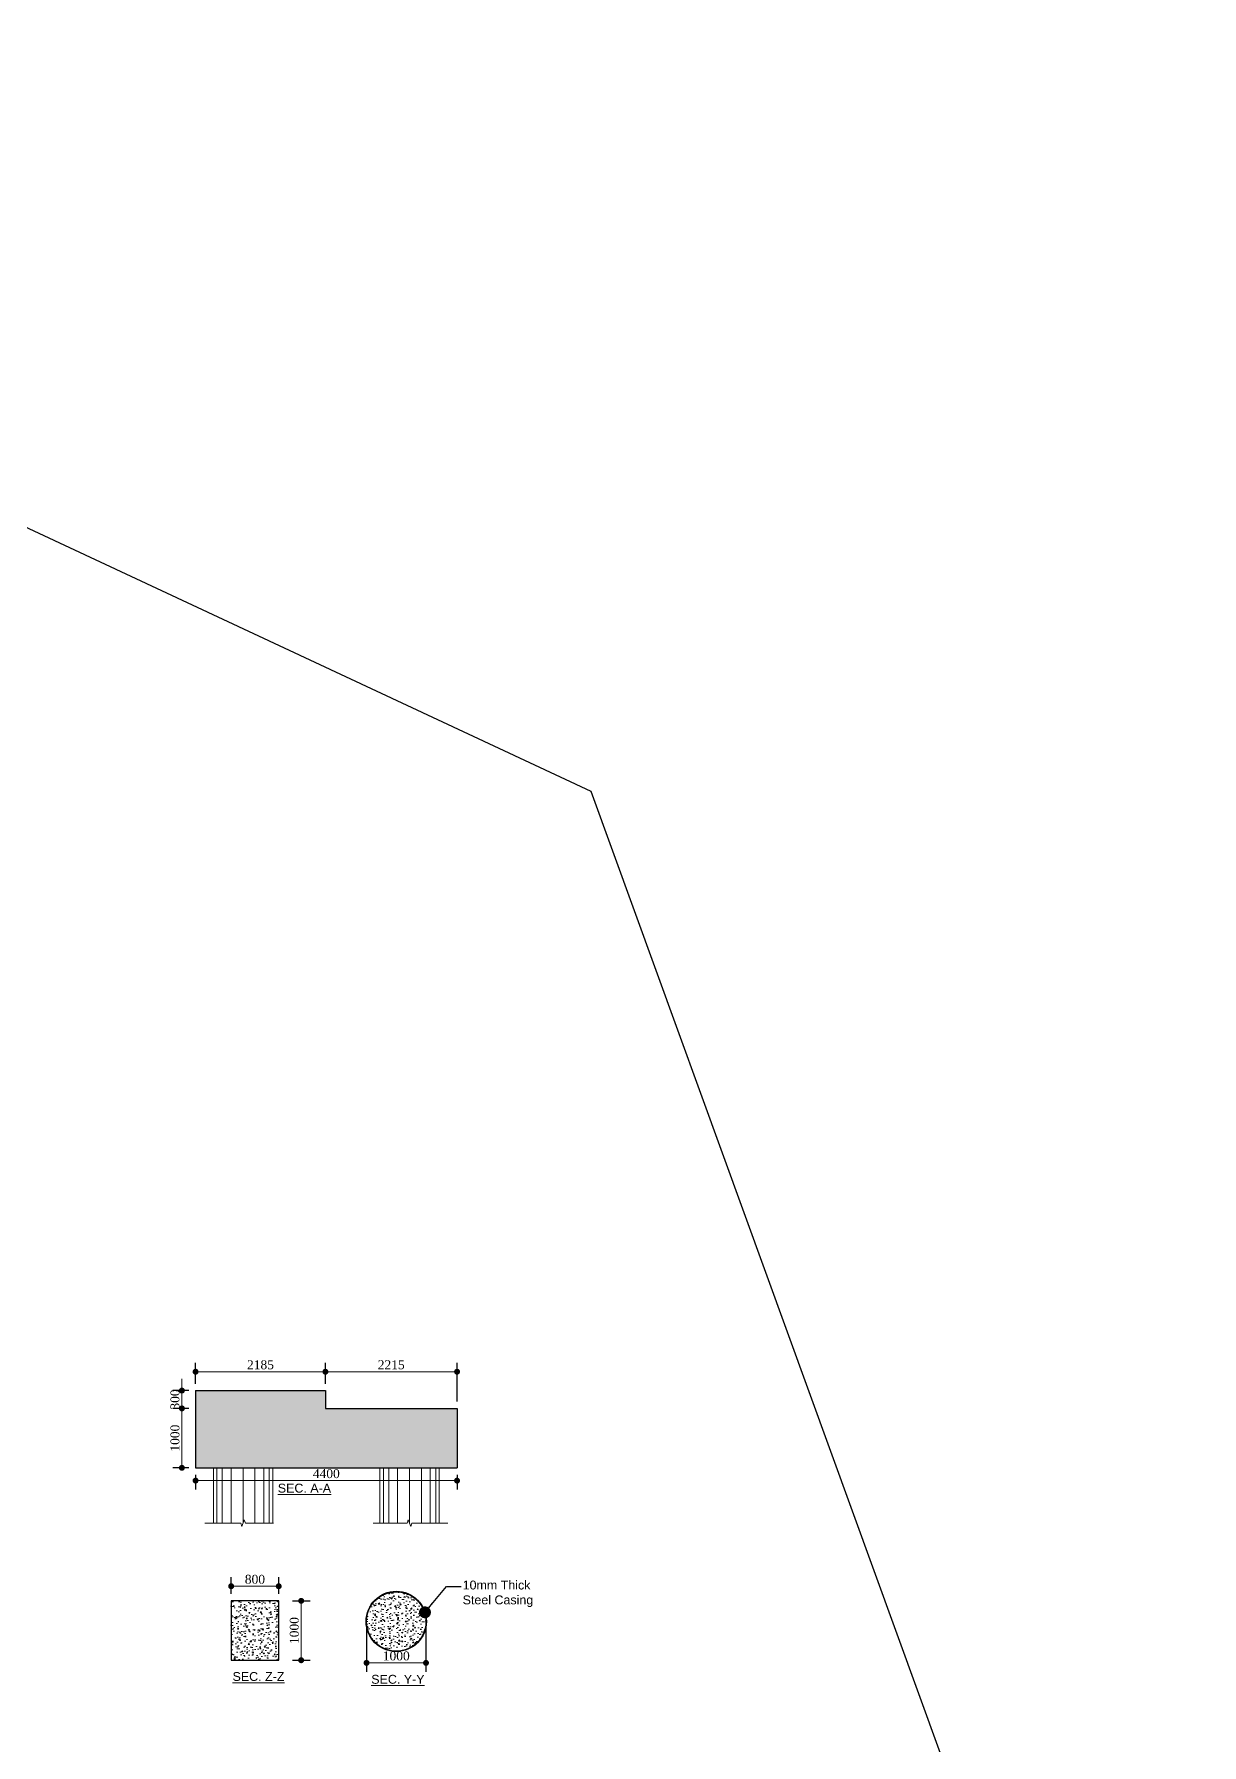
# Model space of a CAD drawing. Header units: millimetres. Extents: x -571543 to 35267, y -84886 to 197746.
# Drawn here: x -473493 to -453847, y 167851 to 196635 of the extents above; entities that cross this region are included whole.
import ezdxf

# ---------------------------------------------------------------- set-up
doc = ezdxf.new("R2010")
doc.units = ezdxf.units.MM
doc.header["$PDMODE"] = 2
doc.layers.get('Defpoints').update_dxf_attribs({"lineweight": 13})
for name, color, linetype, lineweight in [('Abutment W Line', 200, 'Continuous', 15), ('Dimision', 96, 'Continuous', 18), ('hatch', 65, 'Continuous', 15), ('Hatching', 65, 'Continuous', 20), ('Pile', 11, 'Continuous', 15), ('Text', 7, 'Continuous', 15)]:
    doc.layers.add(name, color=color, linetype=linetype, lineweight=lineweight)
doc.layers.add('Pire Line', color=11, linetype='Continuous')
doc.styles.add('ROMANS', font='arial.ttf', dxfattribs={"height": 200})
doc.styles.get("Standard").update_dxf_attribs({"font": 'times.ttf'})
doc.linetypes.add('BATTING', pattern='A,0.00254,-2.54,[134,ltypeshp.shx,S=2.54,R=0,X=-2.54,Y=0],-5.08,[134,ltypeshp.shx,S=2.54,R=180,X=2.54,Y=0],-2.54', length=10.16254)
doc.dimstyles.new('ISO-25', dxfattribs={"dimtxt": 175, "dimasz": 100, "dimexe": 65, "dimexo": 115.625, "dimgap": 40, "dimtad": 1, "dimtoh": 1, "dimdec": 0, "dimtxsty": 'Standard', "dimblk": 'DOT', "dimcen": 300, "dimclrd": 256, "dimclre": 256, "dimclrt": 256, "dimadec": 0, "dimazin": 0, "dimtfac": 1, "dimtdec": 0, "dimtix": 1, "dimtmove": 0, "dimatfit": 3, "dimldrblk": 'DOT', "dimfxl": 75, "dimlwd": -1, "dimarcsym": 0})

# ---------------------------------------------------------------- blocks, each defined once
blk = doc.blocks.new('_Dot')
at = {"color": 0, "linetype": 'ByBlock', "lineweight": -2}
blk.add_line((-0.5, 0), (-1, 0), dxfattribs=at)
at = {"color": 0, "linetype": 'ByBlock', "const_width": 0.5}
blk.add_lwpolyline([(-0.25, 0, 1), (0.25, 0, 1)], format="xyb", close=True, dxfattribs=at)
blk = doc.blocks.new('*D314')
at = {"layer": 'Defpoints', "color": 0, "ltscale": 3, "transparency": 16777216}
for p in [(-469263, 170273), (-469263, 169273), (-469001, 169273)]:
    blk.add_point(p, dxfattribs=at)
at = {"layer": 'Dimision', "color": 1, "lineweight": -2, "ltscale": 3, "transparency": 16777216}
for p, q in [((-469147, 170273), (-468851, 170273)), ((-469147, 169273), (-468851, 169273))]:
    blk.add_line(p, q, dxfattribs=at)
at = {"layer": 'Dimision', "ltscale": 3, "transparency": 16777216}
blk.add_line((-469001, 170173), (-469001, 169373), dxfattribs=at)
at = {"layer": 'Dimision', "ltscale": 3, "transparency": 16777216, "xscale": 100, "yscale": 100, "zscale": 100}
for p, rotation in [((-469001, 170273), 90), ((-469001, 169273), 270)]:
    blk.add_blockref('_Dot', p, dxfattribs=dict(at, rotation=rotation))
at = {"layer": 'Dimision', "ltscale": 3, "transparency": 16777216, "insert": (-469117, 169773), "char_height": 150, "attachment_point": 5, "rotation": 90}
blk.add_mtext('1000', dxfattribs=at)
blk = doc.blocks.new('*D420')
at = {"layer": 'Defpoints', "color": 0, "ltscale": 3, "transparency": 16777216}
for p in [(-470179, 170519), (-470179, 170273), (-469379, 170273)]:
    blk.add_point(p, dxfattribs=at)
at = {"layer": 'Dimision', "color": 1, "lineweight": -2, "ltscale": 3, "transparency": 16777216}
for p, q in [((-470179, 170388), (-470179, 170669)), ((-469379, 170388), (-469379, 170669))]:
    blk.add_line(p, q, dxfattribs=at)
at = {"layer": 'Dimision', "ltscale": 3, "transparency": 16777216}
blk.add_line((-469479, 170519), (-470079, 170519), dxfattribs=at)
at = {"layer": 'Dimision', "ltscale": 3, "transparency": 16777216, "xscale": 100, "yscale": 100, "zscale": 100, "rotation": 180}
blk.add_blockref('_Dot', (-470179, 170519), dxfattribs=at)
at = {"layer": 'Dimision', "ltscale": 3, "transparency": 16777216, "xscale": 100, "yscale": 100, "zscale": 100}
blk.add_blockref('_Dot', (-469379, 170519), dxfattribs=at)
at = {"layer": 'Dimision', "ltscale": 3, "transparency": 16777216, "insert": (-469779, 170635), "char_height": 150, "attachment_point": 5}
blk.add_mtext('800', dxfattribs=at)
blk = doc.blocks.new('*D340')
at = {"layer": 'Defpoints', "color": 0, "ltscale": 3, "transparency": 16777216}
for p in [(-467901, 169926), (-466901, 169926), (-467901, 169229)]:
    blk.add_point(p, dxfattribs=at)
at = {"layer": 'Dimision', "color": 1, "lineweight": -2, "ltscale": 3, "transparency": 16777216}
for p, q in [((-467901, 169810), (-467901, 169079)), ((-466901, 169810), (-466901, 169079))]:
    blk.add_line(p, q, dxfattribs=at)
at = {"layer": 'Dimision', "ltscale": 3, "transparency": 16777216}
blk.add_line((-467001, 169229), (-467801, 169229), dxfattribs=at)
at = {"layer": 'Dimision', "ltscale": 3, "transparency": 16777216, "xscale": 100, "yscale": 100, "zscale": 100, "rotation": 180}
blk.add_blockref('_Dot', (-467901, 169229), dxfattribs=at)
at = {"layer": 'Dimision', "ltscale": 3, "transparency": 16777216, "xscale": 100, "yscale": 100, "zscale": 100}
blk.add_blockref('_Dot', (-466901, 169229), dxfattribs=at)
at = {"layer": 'Dimision', "ltscale": 3, "transparency": 16777216, "insert": (-467401, 169345), "char_height": 150, "attachment_point": 5}
blk.add_mtext('1000', dxfattribs=at)
blk = doc.blocks.new('*D408')
at = {"layer": 'Defpoints', "color": 0, "ltscale": 3, "transparency": 16777216}
for p in [(-468593, 174128), (-470778, 173811), (-468593, 173811)]:
    blk.add_point(p, dxfattribs=at)
at = {"layer": 'Dimision', "color": 1, "lineweight": -2, "ltscale": 3, "transparency": 16777216}
for p, q in [((-470778, 173926), (-470778, 174278)), ((-468593, 173926), (-468593, 174278))]:
    blk.add_line(p, q, dxfattribs=at)
at = {"layer": 'Dimision', "ltscale": 3, "transparency": 16777216}
blk.add_line((-470678, 174128), (-468693, 174128), dxfattribs=at)
at = {"layer": 'Dimision', "ltscale": 3, "transparency": 16777216, "xscale": 100, "yscale": 100, "zscale": 100, "rotation": 180}
blk.add_blockref('_Dot', (-470778, 174128), dxfattribs=at)
at = {"layer": 'Dimision', "ltscale": 3, "transparency": 16777216, "xscale": 100, "yscale": 100, "zscale": 100}
blk.add_blockref('_Dot', (-468593, 174128), dxfattribs=at)
at = {"layer": 'Dimision', "ltscale": 3, "transparency": 16777216, "insert": (-469686, 174244), "char_height": 150, "attachment_point": 5}
blk.add_mtext('2185', dxfattribs=at)
blk = doc.blocks.new('*D409')
at = {"layer": 'Defpoints', "color": 0, "ltscale": 3, "transparency": 16777216}
for p in [(-466378, 174128), (-468593, 173811), (-466378, 173511)]:
    blk.add_point(p, dxfattribs=at)
at = {"layer": 'Dimision', "color": 1, "lineweight": -2, "ltscale": 3, "transparency": 16777216}
for p, q in [((-468593, 173926), (-468593, 174278)), ((-466378, 173626), (-466378, 174278))]:
    blk.add_line(p, q, dxfattribs=at)
at = {"layer": 'Dimision', "ltscale": 3, "transparency": 16777216}
blk.add_line((-468493, 174128), (-466478, 174128), dxfattribs=at)
at = {"layer": 'Dimision', "ltscale": 3, "transparency": 16777216, "xscale": 100, "yscale": 100, "zscale": 100, "rotation": 180}
blk.add_blockref('_Dot', (-468593, 174128), dxfattribs=at)
at = {"layer": 'Dimision', "ltscale": 3, "transparency": 16777216, "xscale": 100, "yscale": 100, "zscale": 100}
blk.add_blockref('_Dot', (-466378, 174128), dxfattribs=at)
at = {"layer": 'Dimision', "ltscale": 3, "transparency": 16777216, "insert": (-467486, 174244), "char_height": 150, "attachment_point": 5}
blk.add_mtext('2215', dxfattribs=at)
blk = doc.blocks.new('*D410')
at = {"layer": 'Defpoints', "color": 0, "ltscale": 3, "transparency": 16777216}
for p in [(-470778, 173811), (-471008, 173511), (-470778, 173511)]:
    blk.add_point(p, dxfattribs=at)
at = {"layer": 'Dimision', "ltscale": 3, "transparency": 16777216}
for p, q in [((-471008, 173911), (-471008, 174011)), ((-471008, 173811), (-471008, 173511)), ((-471008, 173411), (-471008, 173311))]:
    blk.add_line(p, q, dxfattribs=at)
at = {"layer": 'Dimision', "color": 1, "lineweight": -2, "ltscale": 3, "transparency": 16777216}
for p, q in [((-470894, 173811), (-471158, 173811)), ((-470894, 173511), (-471158, 173511))]:
    blk.add_line(p, q, dxfattribs=at)
at = {"layer": 'Dimision', "ltscale": 3, "transparency": 16777216, "xscale": 100, "yscale": 100, "zscale": 100}
for p, rotation in [((-471008, 173811), 270), ((-471008, 173511), 90)]:
    blk.add_blockref('_Dot', p, dxfattribs=dict(at, rotation=rotation))
at = {"layer": 'Dimision', "ltscale": 3, "transparency": 16777216, "insert": (-471124, 173661), "char_height": 150, "attachment_point": 5, "rotation": 90}
blk.add_mtext('300', dxfattribs=at)
blk = doc.blocks.new('*D411')
at = {"layer": 'Defpoints', "color": 0, "ltscale": 0.25, "transparency": 16777216}
for p in [(-470778, 173511), (-471008, 172511), (-470778, 172511)]:
    blk.add_point(p, dxfattribs=at)
at = {"layer": 'Dimision', "color": 1, "lineweight": -2, "ltscale": 0.25, "transparency": 16777216}
for p, q in [((-470894, 173511), (-471158, 173511)), ((-470894, 172511), (-471158, 172511))]:
    blk.add_line(p, q, dxfattribs=at)
at = {"layer": 'Dimision', "ltscale": 0.25, "transparency": 16777216}
blk.add_line((-471008, 173411), (-471008, 172611), dxfattribs=at)
at = {"layer": 'Dimision', "ltscale": 0.25, "transparency": 16777216, "xscale": 100, "yscale": 100, "zscale": 100}
for p, rotation in [((-471008, 173511), 90), ((-471008, 172511), 270)]:
    blk.add_blockref('_Dot', p, dxfattribs=dict(at, rotation=rotation))
at = {"layer": 'Dimision', "ltscale": 0.25, "transparency": 16777216, "insert": (-471124, 173011), "char_height": 150, "attachment_point": 5, "rotation": 90}
blk.add_mtext('1000', dxfattribs=at)
blk = doc.blocks.new('*D412')
at = {"layer": 'Defpoints', "color": 0, "ltscale": 0.25, "transparency": 16777216}
for p in [(-470778, 172511), (-466378, 172511), (-466378, 172296)]:
    blk.add_point(p, dxfattribs=at)
at = {"layer": 'Dimision', "color": 1, "lineweight": -2, "ltscale": 0.25, "transparency": 16777216}
for p, q in [((-470778, 172395), (-470778, 172146)), ((-466378, 172395), (-466378, 172146))]:
    blk.add_line(p, q, dxfattribs=at)
at = {"layer": 'Dimision', "ltscale": 0.25, "transparency": 16777216}
blk.add_line((-470678, 172296), (-466478, 172296), dxfattribs=at)
at = {"layer": 'Dimision', "ltscale": 0.25, "transparency": 16777216, "xscale": 100, "yscale": 100, "zscale": 100, "rotation": 180}
blk.add_blockref('_Dot', (-470778, 172296), dxfattribs=at)
at = {"layer": 'Dimision', "ltscale": 0.25, "transparency": 16777216, "xscale": 100, "yscale": 100, "zscale": 100}
blk.add_blockref('_Dot', (-466378, 172296), dxfattribs=at)
at = {"layer": 'Dimision', "ltscale": 0.25, "transparency": 16777216, "insert": (-468578, 172412), "char_height": 150, "attachment_point": 5}
blk.add_mtext('4400', dxfattribs=at)

msp = doc.modelspace()

# ---------------------------------------------------------------- hatches: boundary and pattern name
at = {"layer": 'Hatching', "ltscale": 0.25}
h = msp.add_hatch(dxfattribs=at)
h.set_pattern_fill('AR-CONC', color=256, style=0)
h.set_pattern_definition([(50, (-116291.17, 53549.2), (182.18467, -15.939086), [19.05, -209.55]), (355, (-116291.17, 53549.2), (-35.24342, 191.056845), [15.24, -167.64058]), (100.451445, (-116275.99, 53547.87), (146.94125, 175.11775), [16.19001, -178.090245]), (46.1842, (-116291.17, 53600), (271.07904, -42.04233), [28.575, -314.325]), (96.63556, (-116268.58, 53596.5), (237.40413, 247.42612), [24.28502, -267.1356]), (351.18415, (-116291.17, 53600), (237.40413, 247.42612), [22.85997, -251.45973]), (21, (-116265.77, 53587.3), (151.61439, -102.2652), [19.05, -209.55]), (326, (-116265.77, 53587.3), (61.80203, 184.18797), [15.24, -167.64]), (71.451445, (-116253.13, 53578.78), (213.41642, 81.92277), [16.19001, -178.08994]), (37.5, (-116291.17, 53549.2), (3.088603, 84.555039), [0, -165.608, 0, -170.18, 0, -168.275]), (7.5, (-116291.17, 53549.2), (66.819663, 100.180575), [0, -97.028, 0, -161.798, 0, -64.135]), (327.5, (-116347.81, 53549.2), (135.590595, -5.728744), [0, -63.5, 0, -198.12, 0, -262.89]), (317.5, (-116373.21, 53549.2), (148.12918, 25.42649), [0, -82.55, 0, -131.572, 0, -186.69])])
h.paths.add_polyline_path([(-470778.3, 173810.6), (-470778.3, 172510.6), (-466378.3, 172510.6), (-466378.3, 173510.6), (-468593.3, 173510.6), (-468593.3, 173810.6)])
h = msp.add_hatch(dxfattribs=at)
h.set_pattern_fill('AR-CONC', color=256, style=0)
h.set_pattern_definition([(50, (-121824.86, 45747.18), (182.18467, -15.939086), [19.05, -209.55]), (355, (-121824.86, 45747.18), (-35.24342, 191.05685), [15.24, -167.64058]), (100.451445, (-121809.68, 45745.85), (146.94125, 175.11775), [16.19001, -178.09024]), (46.1842, (-121824.86, 45797.98), (271.07904, -42.04233), [28.575, -314.325]), (96.63556, (-121802.27, 45794.48), (237.40413, 247.42612), [24.28502, -267.1356]), (351.18415, (-121824.86, 45797.98), (237.40413, 247.42612), [22.85997, -251.45973]), (21, (-121799.46, 45785.28), (151.61439, -102.2652), [19.05, -209.55]), (326, (-121799.46, 45785.28), (61.80203, 184.18797), [15.24, -167.64]), (71.451445, (-121786.83, 45776.76), (213.41642, 81.92277), [16.19001, -178.08994]), (37.5, (-121824.864, 45747.18), (3.088603, 84.555039), [0, -165.608, 0, -170.18, 0, -168.275]), (7.5, (-121824.86, 45747.18), (66.819663, 100.180575), [0, -97.028, 0, -161.798, 0, -64.135]), (327.5, (-121881.506, 45747.18), (135.590595, -5.728744), [0, -63.5, 0, -198.12, 0, -262.89]), (317.5, (-121906.9, 45747.18), (148.12918, 25.42649), [0, -82.55, 0, -131.572, 0, -186.69])])
edge = h.paths.add_edge_path()
edge.add_arc((-467401.3, 169926.1), 500, 0, 360)
at = {"layer": 'Hatching', "ltscale": 5}
h = msp.add_hatch(dxfattribs=at)
h.set_pattern_fill('AR-CONC', color=256, style=0)
h.set_pattern_definition([(50, (-119747.3, 44972.43), (182.18467, -15.939086), [19.05, -209.55]), (355, (-119747.3, 44972.43), (-35.24283, 191.05664), [15.24, -167.64]), (100.451, (-119732.11, 44971.1), (146.9425, 175.11669), [16.19, -178.09]), (46.1842, (-119747.3, 45023.23), (271.07904, -42.04233), [28.575, -314.325]), (96.6356, (-119724.7, 45019.73), (237.40423, 247.42556), [24.285, -267.135]), (351.184, (-119747.3, 45023.23), (237.4046, 247.42512), [22.86, -251.46]), (21, (-119721.9, 45010.53), (151.61488, -102.26552), [19.05, -209.55]), (326, (-119721.9, 45010.53), (61.80203, 184.18797), [15.24, -167.64]), (71.4514, (-119709.26, 45002), (213.41649, 81.92286), [16.19, -178.09]), (37.5, (-119747.29, 44972.43), (3.088603, 84.555039), [0, -165.608, 0, -170.18, 0, -168.275]), (7.5, (-119747.29, 44972.43), (66.819663, 100.180575), [0, -97.028, 0, -161.798, 0, -64.135]), (327.5, (-119803.935, 44972.43), (135.590595, -5.728744), [0, -63.5, 0, -198.12, 0, -262.89]), (317.5, (-119829.34, 44972.43), (148.12918, 25.42649), [0, -82.55, 0, -131.572, 0, -186.69])])
h.paths.add_polyline_path([(-469378.6, 170272.5), (-470178.6, 170272.5), (-470178.6, 169272.5), (-469378.6, 169272.5)])

# ---------------------------------------------------------------- linework, layer by layer
at = {"layer": 'Abutment W Line'}
for points in [[(-469464.4, 171579.5), (-469937.8, 171579.5), (-469958, 171635.1), (-469998.5, 171523.8), (-470018.8, 171579.5), (-470622.9, 171579.5)], [(-467792.1, 171579.5), (-467218.8, 171579.5), (-467198.5, 171635.1), (-467158, 171523.8), (-467137.8, 171579.5), (-466533.6, 171579.5)]]:
    msp.add_lwpolyline(points, dxfattribs=at)
at = {"layer": 'hatch', "ltscale": 3}
for p, q in [((-470418.7, 171579.5), (-470418.7, 172510.6)), ((-470328.3, 171579.5), (-470328.3, 172510.6)), ((-470328.3, 171579.5), (-470328.3, 172510.6)), ((-470178.3, 171579.5), (-470178.3, 172510.6)), ((-469978.3, 171579.5), (-469978.3, 172510.6)), ((-469978.3, 171579.5), (-469978.3, 172510.6)), ((-469978.3, 171579.5), (-469978.3, 172510.6)), ((-469978.3, 171579.5), (-469978.3, 172510.6)), ((-469778.3, 171579.5), (-469778.3, 172510.6)), ((-469628.3, 171579.5), (-469628.3, 172510.6)), ((-469628.3, 171579.5), (-469628.3, 172510.6)), ((-469537.8, 171579.5), (-469537.8, 172510.6)), ((-467618.7, 171579.5), (-467618.7, 172510.6)), ((-467528.3, 171579.5), (-467528.3, 172510.6)), ((-467528.3, 171579.5), (-467528.3, 172510.6)), ((-467378.3, 171579.5), (-467378.3, 172510.6)), ((-467178.3, 171579.5), (-467178.3, 172510.6)), ((-467178.3, 171579.5), (-467178.3, 172510.6)), ((-467178.3, 171579.5), (-467178.3, 172510.6)), ((-467178.3, 171579.5), (-467178.3, 172510.6)), ((-466978.3, 171579.5), (-466978.3, 172510.6)), ((-466828.3, 171579.5), (-466828.3, 172510.6)), ((-466828.3, 171579.5), (-466828.3, 172510.6)), ((-466737.8, 171579.5), (-466737.8, 172510.6))]:
    msp.add_line(p, q, dxfattribs=at)
at = {"layer": 'Pile', "ltscale": 3}
for points in [[(-470478.3, 172510.6), (-470478.2, 171579.5)], [(-469478.3, 172510.6), (-469478.3, 171579.5)], [(-467678.3, 172510.6), (-467678.2, 171579.5)], [(-466678.3, 172510.6), (-466678.3, 171579.5)]]:
    msp.add_lwpolyline(points, dxfattribs=at)
at = {"layer": 'Pire Line', "ltscale": 3}
for p, q in [((-470778.3, 173810.6), (-468593.3, 173810.6)), ((-470778.3, 173810.6), (-470778.3, 172510.6)), ((-468593.3, 173810.6), (-468593.3, 173510.6)), ((-468593.3, 173510.6), (-466378.3, 173510.6)), ((-466378.3, 173510.6), (-466378.3, 172510.6)), ((-470778.3, 172510.6), (-466378.3, 172510.6))]:
    msp.add_line(p, q, dxfattribs=at)
at = {"layer": 'Pire Line', "color": 2, "linetype": 'BATTING', "ltscale": 150}
msp.add_lwpolyline([(-466591.3, 128323.5), (-453847.2, 155595.1), (-464119.8, 183890.5), (-491391.4, 196634.5), (-519686.7, 186362), (-532430.8, 159090.3), (-522158.2, 130795), (-494886.6, 118050.9)], close=True, dxfattribs=at)
at = {"layer": 'Pire Line', "ltscale": 3}
msp.add_lwpolyline([(-470178.6, 170272.5), (-470178.6, 169272.5), (-469378.6, 169272.5), (-469378.6, 170272.5)], close=True, dxfattribs=at)
for radius in [507.5, 505, 502.5, 500]:
    msp.add_circle((-467401.3, 169926.1), radius, dxfattribs=at)

# ---------------------------------------------------------------- texts
at = {"layer": 'Text', "style": 'ROMANS'}
for s, p in [('%%USEC. A-A', (-469394.7, 172094.4)), ('%%USEC. Z-Z', (-470156, 168924.5)), ('%%USEC. Y-Y', (-467821.6, 168877.5))]:
    msp.add_text(s, height=150, dxfattribs=at).set_placement(p)
at = {"layer": 'Text', "insert": (-466284.2, 170613.9), "char_height": 150, "width": 1535.681, "attachment_point": 1, "style": 'ROMANS'}
msp.add_mtext('10mm Thick Steel Casing', dxfattribs=at)

# ---------------------------------------------------------------- dimensions: what is measured, and where the dimension line sits
at = {"layer": 'Dimision', "ltscale": 3}
for base, p1, p2, picture, middle in [((-468593.3, 174128.1), (-470778.3, 173810.6), (-468593.3, 173810.6), '*D408', (-469685.8, 174244.4)), ((-466378.3, 174128.1), (-468593.3, 173810.6), (-466378.3, 173510.6), '*D409', (-467485.8, 174244.4)), ((-470178.6, 170518.6), (-469378.6, 170272.5), (-470178.6, 170272.5), '*D420', (-469778.6, 170634.9)), ((-467901.3, 169228.7), (-466901.3, 169926.1), (-467901.3, 169926.1), '*D340', (-467401.3, 169345))]:
    dim = msp.add_linear_dim(base=base, p1=p1, p2=p2, dimstyle='ISO-25', override={"dimtxt": 150, "dimexe": 150, "dimclre": 1}, dxfattribs=at)
    dim.commit()
    dim.dimension.update_dxf_attribs({"geometry": picture, "text_midpoint": middle})
for base, p1, p2, picture, middle in [((-471008.1, 173510.6), (-470778.3, 173810.6), (-470778.3, 173510.6), '*D410', (-471124.4, 173660.6)), ((-469000.8, 169272.5), (-469263, 170272.5), (-469263, 169272.5), '*D314', (-469117.1, 169772.5))]:
    dim = msp.add_linear_dim(base=base, p1=p1, p2=p2, angle=90, dimstyle='ISO-25', override={"dimtxt": 150, "dimexe": 150, "dimclre": 1}, dxfattribs=at)
    dim.commit()
    dim.dimension.update_dxf_attribs({"geometry": picture, "text_midpoint": middle})
at = {"layer": 'Dimision', "ltscale": 0.25}
dim = msp.add_linear_dim(base=(-471008.1, 172510.6), p1=(-470778.3, 173510.6), p2=(-470778.3, 172510.6), angle=90, dimstyle='ISO-25', override={"dimtxt": 150, "dimexe": 150, "dimclre": 1, "dimtmove": 1}, dxfattribs=at)
dim.commit()
dim.dimension.update_dxf_attribs({"geometry": '*D411', "text_midpoint": (-471124.4, 173010.6)})
dim = msp.add_linear_dim(base=(-466378.3, 172295.7), p1=(-470778.3, 172510.6), p2=(-466378.3, 172510.6), dimstyle='ISO-25', override={"dimtxt": 150, "dimexe": 150, "dimclre": 1, "dimtmove": 1}, dxfattribs=at)
dim.commit()
dim.dimension.update_dxf_attribs({"geometry": '*D412', "text_midpoint": (-468578.3, 172412)})

# ---------------------------------------------------------------- leaders
at = {"layer": 'Pire Line', "ltscale": 3}
msp.add_leader([(-466918, 170079.4), (-466556.5, 170512.9), (-466306.9, 170512.9)], dimstyle='ISO-25', override={"dimasz": 200, "dimgap": 40, "dimtad": 0, "dimfxl": 35, "dimfxlon": 1, "dimarcsym": 2}, dxfattribs=at)

doc.saveas('drawing.dxf')
